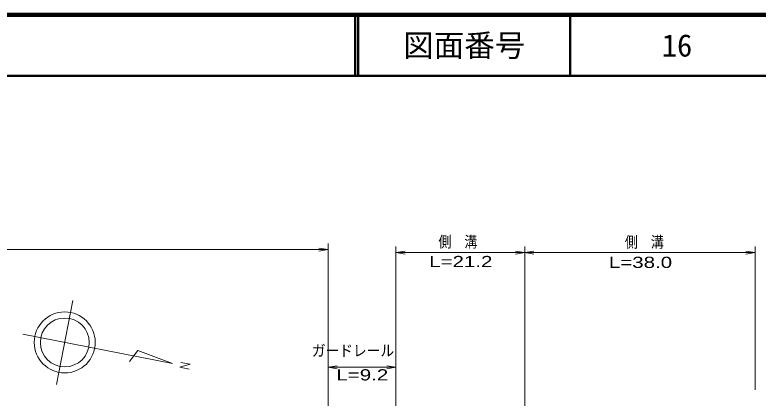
# Model space of a CAD drawing. Units: millimetres, scale not verified. Extents: x 40000 to 680000, y 20000 to 380000.
# Drawn here: x 452974 to 574784, y 317226 to 380000 of the extents above; entities that cross this region are included whole.
import ezdxf
from ezdxf.enums import TextEntityAlignment as Align

# ---------------------------------------------------------------- set-up
doc = ezdxf.new("R2010")
doc.units = ezdxf.units.MM
doc.header["$LTSCALE"] = 1000
for name, color, linetype, lineweight in [('M-BMK-SRVR', 3, 'Continuous', 13), ('M-STR-HTXT', 7, 'Continuous', 13), ('M-TTL', 2, 'Continuous', 140), ('M-TTL-LINE', 7, 'Continuous', 50)]:
    doc.layers.add(name, color=color, linetype=linetype, lineweight=lineweight)
doc.layers.add('M-TTL-TXT', color=7, linetype='Continuous')
doc.styles.add('ＭＳ ゴシック', font='')
doc.styles.add('ＭＳ Ｐゴシック', font='')
doc.styles.get('ＭＳ ゴシック').set_extended_font_data('MS Gothic')
doc.styles.get('ＭＳ Ｐゴシック').set_extended_font_data('MS PGothic')

# ---------------------------------------------------------------- blocks, each defined once
blk = doc.blocks.new('open_arrow')
at = {"color": 0, "linetype": 'Continuous', "lineweight": -2}
blk.add_lwpolyline([(7.5, 1.25), (0, 0), (7.5, -1.25)], dxfattribs=at)

msp = doc.modelspace()

# ---------------------------------------------------------------- linework, layer by layer
at = {"layer": 'M-BMK-SRVR'}
for p, q in [((459806, 319480), (462499, 333219)), ((478816, 322887), (454283, 327696)), ((473121, 325023), (471755, 323252)), ((478816, 322887), (473121, 325023)), ((480177, 323065), (481692, 322769)), ((481692, 322769), (480019, 322280)), ((480019, 322280), (481541, 321990))]:
    msp.add_line(p, q, dxfattribs=at)
for radius in [5000, 4000]:
    msp.add_circle((461152, 326349), radius, dxfattribs=at)
at = {"layer": 'M-STR-HTXT'}
for p, q in [((504315, 302280), (504315, 342557)), ((92816, 341557), (504315, 341557)), ((515434, 303416), (515434, 342064)), ((536544, 301234), (536544, 342064)), ((574271, 318559), (574271, 342064)), ((515434, 341064), (536544, 341064)), ((536544, 341064), (574271, 341064)), ((504315, 322278), (515434, 322278))]:
    msp.add_line(p, q, dxfattribs=at)
at = {"layer": 'M-TTL'}
msp.add_line((680000, 380000), (40000, 380000), dxfattribs=at)
at = {"layer": 'M-TTL-LINE'}
for p, q in [((508747, 380000), (508747, 370000)), ((509247, 380000), (509247, 370000)), ((543997, 380000), (543997, 370000)), ((40000, 370000), (680000, 370000))]:
    msp.add_line(p, q, dxfattribs=at)

# ---------------------------------------------------------------- block references
at = {"layer": 'M-STR-HTXT', "xscale": 200, "yscale": 200, "rotation": 180}
for p in [(504315, 341557), (536544, 341064), (574271, 341064), (515434, 322278)]:
    msp.add_blockref('open_arrow', p, dxfattribs=at)
at = {"layer": 'M-STR-HTXT', "xscale": 200, "yscale": 200}
for p in [(515434, 341064), (536544, 341064), (504315, 322278)]:
    msp.add_blockref('open_arrow', p, dxfattribs=at)

# ---------------------------------------------------------------- texts
at = {"layer": 'M-STR-HTXT', "style": 'ＭＳ Ｐゴシック'}
for s, width, p in [('側\u3000溝', 0.85, (522391, 341373)), ('側\u3000溝', 0.85, (552944, 341324)), ('ガードレール', 0.9, (501639, 323543))]:
    msp.add_text(s, height=1833, dxfattribs=dict(at, width=width)).set_placement(p, align=Align.BOTTOM_LEFT)
at = {"layer": 'M-STR-HTXT', "style": 'ＭＳ Ｐゴシック', "width": 1.4}
for s, p in [('L=21.2', (526056, 338130)), ('L=38.0', (555506, 337999)), ('L=9.2', (509918, 319574))]:
    msp.add_text(s, height=1833, dxfattribs=at).set_placement(p, align=Align.BOTTOM_CENTER)
at = {"layer": 'M-TTL-TXT', "style": 'ＭＳ ゴシック'}
for s, p in [('図面番号', (526622, 375000)), ('16', (561497, 375000))]:
    msp.add_text(s, height=3666, dxfattribs=at).set_placement(p, align=Align.MIDDLE_CENTER)

doc.saveas('drawing.dxf')
